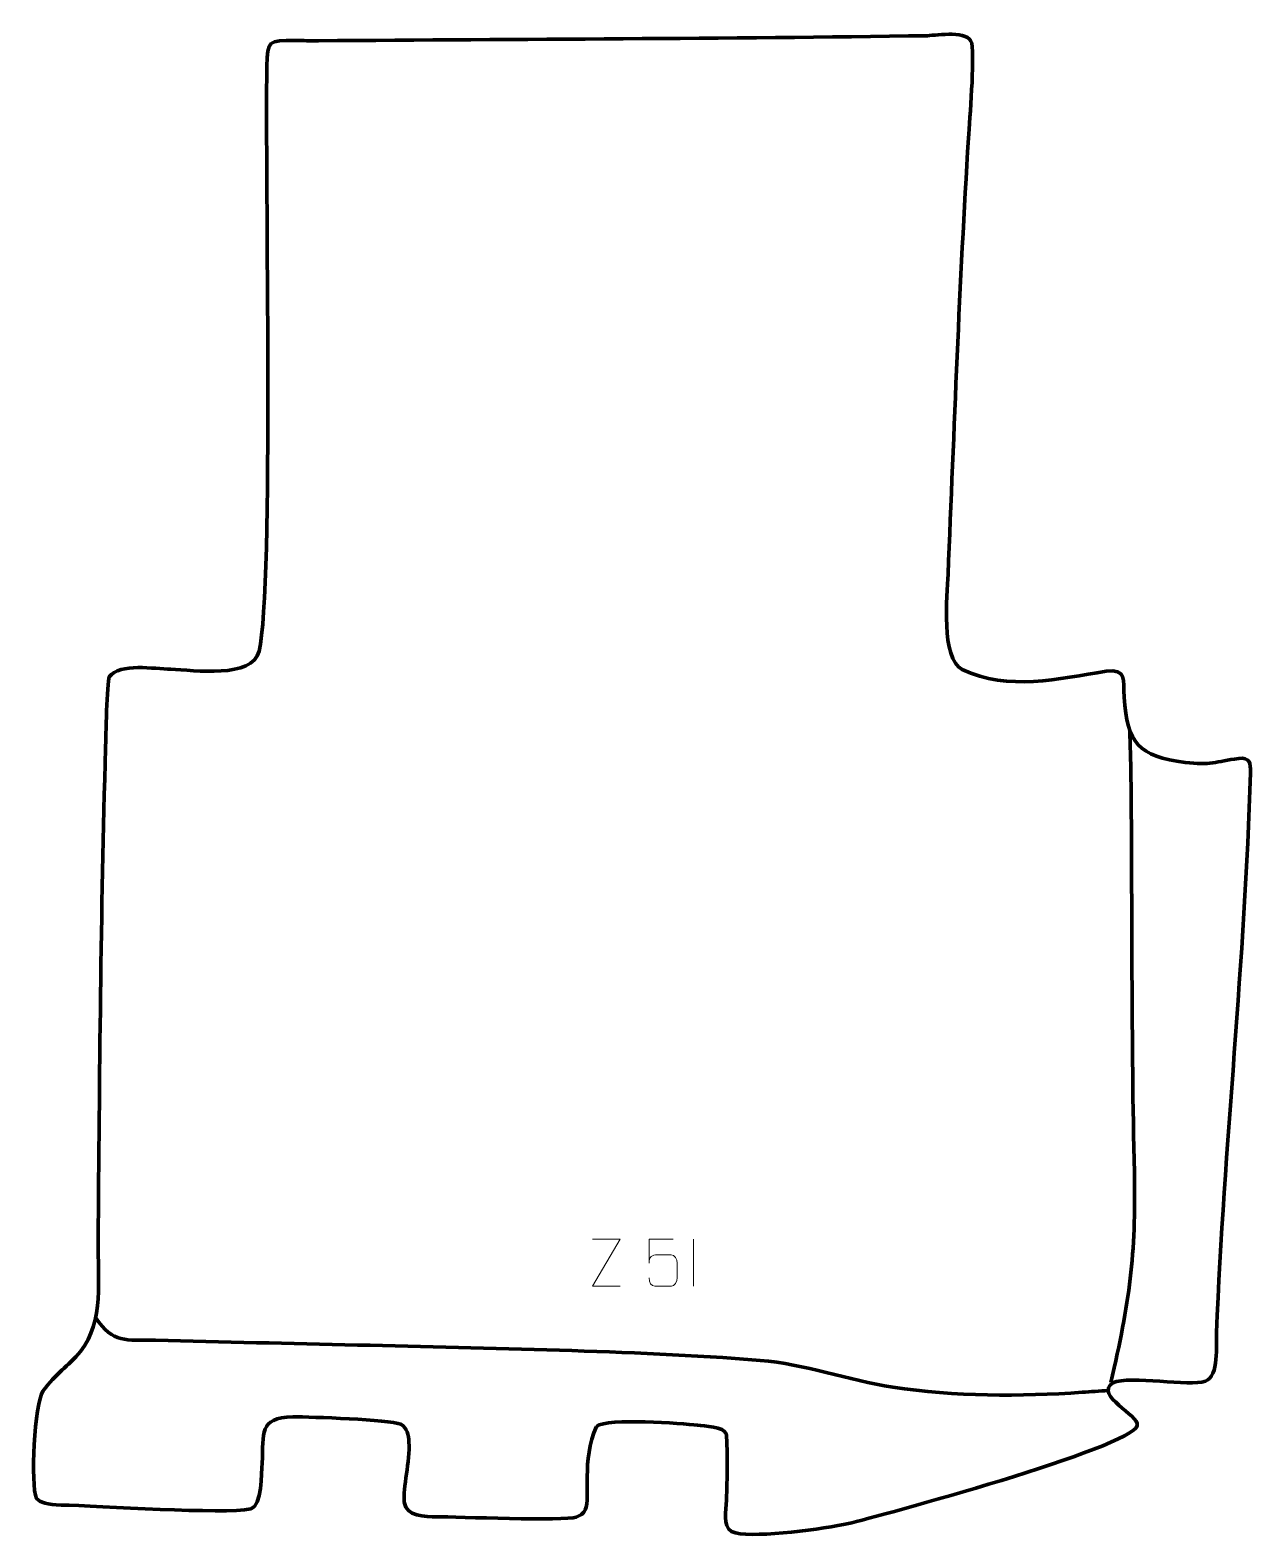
# Model space of a CAD drawing. Header units: millimetres. Extents: x -641 to 4, y 221 to 1019.
import ezdxf

# ---------------------------------------------------------------- set-up
doc = ezdxf.new("R2010")
doc.units = ezdxf.units.MM
doc.header["$MEASUREMENT"] = 0
doc.layers.add('layer 2', color=7, linetype='Continuous')
doc.layers.add('layer 3', color=7, linetype='Continuous')

msp = doc.modelspace()

# ---------------------------------------------------------------- linework, layer by layer
at = {"layer": 'layer 2', "color": 142, "lineweight": 158}
for points, knots in [([(-69.7578, 303.0006), (-60.0204, 345.8326), (-56.3211, 370.0867), (-57.3556, 414.3515), (-57.3556, 414.3515), (-58.9922, 484.3683), (-58.4635, 554.0617), (-59.1241, 624.0277), (-59.1241, 624.0277), (-59.2003, 632.1064), (-59.5522, 640.1924), (-59.8127, 648.2677)], [0, 0, 0, 0, 0.25, 0.25, 0.25, 0.25, 0.5, 0.5, 0.5, 0.5, 1, 1, 1, 1]), ([(-606.6948, 337.4626), (-597.1404, 323.3523), (-591.0417, 325.8322), (-575.0436, 325.4338), (-575.0436, 325.4338), (-503.8407, 323.6605), (-432.6301, 322.2445), (-361.4351, 320.1519), (-361.4351, 320.1519), (-326.3711, 319.1155), (-290.2042, 317.6105), (-255.2559, 314.7866), (-255.2559, 314.7866), (-231.7926, 312.8666), (-208.7486, 304.3583), (-185.0571, 300.6568), (-185.0571, 300.6568), (-152.6933, 295.6001), (-117.4219, 295.5961), (-84.8857, 297.9132), (-84.8857, 297.9132), (-80.3245, 298.2381), (-75.7637, 298.5546), (-71.2011, 298.8587)], [0, 0, 0, 0, 0.14285714, 0.14285714, 0.14285714, 0.14285714, 0.28571429, 0.28571429, 0.28571429, 0.28571429, 0.42857143, 0.42857143, 0.42857143, 0.42857143, 0.57142857, 0.57142857, 0.57142857, 0.57142857, 0.71428571, 0.71428571, 0.71428571, 0.71428571, 1, 1, 1, 1])]:
    msp.add_open_spline(points, degree=3, knots=knots, dxfattribs=at)
at = {"layer": 'layer 2', "color": 250, "lineweight": 9}
for points, knots in [([(-329.2473, 354.0053), (-329.2473, 354.0053), (-343.8663, 354.0053), (-343.8663, 354.0053), (-343.8663, 354.0053), (-343.8663, 354.0053), (-329.223, 378.9627), (-329.223, 378.9627), (-329.223, 378.9627), (-329.223, 378.9627), (-343.8663, 378.9627), (-343.8663, 378.9627)], [0, 0, 0, 0, 0.25, 0.25, 0.25, 0.25, 0.5, 0.5, 0.5, 0.5, 1, 1, 1, 1]), ([(-301.1506, 378.9388), (-301.1506, 378.9388), (-314.0023, 378.9388), (-314.0023, 378.9388), (-314.0023, 378.9388), (-314.002, 374.7082), (-314.002, 370.4773), (-314.0023, 366.2461), (-314.0023, 366.2461), (-314.0026, 369.5562), (-312.3716, 370.628), (-309.5596, 370.6885), (-309.5596, 370.6885), (-307.12, 370.6888), (-304.6805, 370.6888), (-302.2413, 370.6885), (-302.2413, 370.6885), (-300.5915, 370.6953), (-299.1166, 368.3148), (-299.0881, 366.2461), (-299.0881, 366.2461), (-299.0884, 363.6588), (-299.0884, 361.0712), (-299.0881, 358.4835), (-299.0881, 358.4835), (-299.0419, 356.5241), (-300.5413, 354.0878), (-302.1672, 354.0293), (-302.1672, 354.0293), (-304.1237, 354.0296), (-309.0187, 354.0296), (-310.9757, 354.0293), (-310.9757, 354.0293), (-312.8212, 354.0205), (-313.9283, 355.9853), (-313.9491, 358.5364)], [0, 0, 0, 0, 0.1, 0.1, 0.1, 0.1, 0.2, 0.2, 0.2, 0.2, 0.3, 0.3, 0.3, 0.3, 0.4, 0.4, 0.4, 0.4, 0.5, 0.5, 0.5, 0.5, 0.6, 0.6, 0.6, 0.6, 0.7, 0.7, 0.7, 0.7, 0.8, 0.8, 0.8, 0.8, 1, 1, 1, 1])]:
    msp.add_open_spline(points, degree=3, knots=knots, dxfattribs=at)
msp.add_open_spline([(-290.5447, 378.9711), (-290.5447, 378.9711), (-290.5447, 353.997), (-290.5447, 353.997)], degree=3, dxfattribs=at)
at = {"layer": 'layer 3', "color": 242, "lineweight": 158}
msp.add_open_spline([(-341.8129, 279.8734), (-349.8677, 261.5969), (-344.8201, 242.8286), (-347.7207, 235.6365), (-347.7207, 235.6365), (-348.8471, 233.7377), (-350.5138, 232.5688), (-352.4612, 231.8704), (-352.4612, 231.8704), (-358.5232, 229.6961), (-415.8768, 232.018), (-426.3031, 232.0556), (-426.3031, 232.0556), (-432.1614, 232.0767), (-442.5882, 232.0341), (-443.4236, 239.7321), (-443.4236, 239.7321), (-444.2534, 247.3776), (-440.2615, 261.3956), (-440.945, 271.5607), (-440.945, 271.5607), (-441.2053, 275.4306), (-441.7273, 278.9217), (-445.2555, 280.9767), (-445.2555, 280.9767), (-451.6337, 283.5425), (-492.6242, 284.7846), (-502.2966, 285.0033), (-502.2966, 285.0033), (-521.0002, 284.0768), (-517.5806, 276.7148), (-518.6155, 260.3742), (-518.6155, 260.3742), (-518.9406, 255.2417), (-518.6648, 237.9116), (-524.5934, 236.1965), (-524.5934, 236.1965), (-538.83, 233.2248), (-604.9499, 237.8894), (-624.9571, 238.2687), (-624.9571, 238.2687), (-632.0935, 238.404), (-635.961, 239.6006), (-637.9539, 241.7925), (-637.9539, 241.7925), (-641.2742, 248.6528), (-638.8167, 292.1971), (-634.5159, 298.5606), (-634.5159, 298.5606), (-627.7547, 307.7717), (-621.3887, 311.6606), (-614.6747, 319.4073), (-614.6747, 319.4073), (-602.1064, 335.612), (-605.5018, 358.2762), (-605.3764, 377.799), (-605.3764, 377.799), (-604.558, 464.5673), (-604.012, 552.0024), (-601.3864, 638.6865), (-601.3864, 638.6865), (-601.2118, 644.4465), (-600.7202, 673.1335), (-599.4612, 676.416), (-599.4612, 676.416), (-593.7595, 683.9914), (-575.5867, 680.6398), (-566.8599, 680.4749), (-566.8599, 680.4749), (-554.8149, 679.9728), (-523.6244, 675.3806), (-520.2276, 690.0172), (-520.2276, 690.0172), (-512.2529, 724.3792), (-517.2189, 942.8927), (-516.0752, 999.5125), (-516.0752, 999.5125), (-515.7919, 1013.5358), (-515.266, 1013.0415), (-501.3426, 1013.1093), (-501.3426, 1013.1093), (-497.1328, 1013.1298), (-492.946, 1012.9959), (-488.7434, 1012.9787), (-488.7434, 1012.9787), (-381.4377, 1013.8729), (-273.9841, 1014.0481), (-166.703, 1015.6799), (-166.703, 1015.6799), (-161.568, 1016.0464), (-144.7332, 1018.6216), (-143.2939, 1011.6823), (-143.2939, 1011.6823), (-141.8582, 1002.8314), (-144.3902, 971.9388), (-145.0573, 961.5139), (-145.0573, 961.5139), (-149.9017, 884.7578), (-152.6189, 807.4613), (-155.8707, 730.5908), (-155.8707, 730.5908), (-156.4294, 719.5229), (-159.7544, 686.1124), (-148.3924, 680.3891), (-148.3924, 680.3891), (-123.8515, 668.8158), (-97.5557, 675.3526), (-72.2774, 679.3836), (-72.2774, 679.3836), (-61.2979, 680.7186), (-63.1987, 675.0939), (-62.7444, 665.6403), (-62.7444, 665.6403), (-61.1627, 641.2022), (-55.1319, 634.5381), (-30.4183, 631.1817), (-30.4183, 631.1817), (-17.2862, 629.3983), (-14.2588, 631.6986), (-2.1295, 633.2518), (-2.1295, 633.2518), (3.4854, 633.9708), (4.2469, 631.1809), (4.0854, 625.6362), (4.0854, 625.6362), (1.1034, 526.5902), (-9.8164, 428.2667), (-13.955, 329.4859), (-13.955, 329.4859), (-14.2254, 323.0322), (-12.4399, 306.5284), (-19.7709, 303.7731), (-19.7709, 303.7731), (-28.0641, 300.6563), (-59.2757, 307.0588), (-68.794, 302.8939), (-68.794, 302.8939), (-78.7868, 296.034), (-54.4574, 285.7597), (-55.8069, 280.3546), (-55.8069, 280.3546), (-58.7496, 268.5685), (-193.6381, 231.9628), (-208.5021, 228.4887), (-208.5021, 228.4887), (-221.0202, 225.6386), (-256.5983, 220.8931), (-268.2612, 223.4626), (-268.2612, 223.4626), (-274.9996, 224.9471), (-273.4472, 232.7255), (-273.2026, 238.5057), (-273.2026, 238.5057), (-272.6841, 250.7613), (-272.3608, 262.1298), (-273.0003, 274.4179), (-273.0003, 274.4179), (-273.0341, 274.9716), (-273.061, 275.3387), (-273.1615, 275.873), (-273.1615, 275.873), (-274.3786, 279.7056), (-285.0033, 280.0698), (-288.3032, 280.4451), (-288.3032, 280.4451), (-296.731, 281.4036), (-335.8632, 284.4749), (-341.8129, 279.8734)], degree=3, knots=[0, 0, 0, 0, 0.02325581, 0.02325581, 0.02325581, 0.02325581, 0.04651163, 0.04651163, 0.04651163, 0.04651163, 0.06976744, 0.06976744, 0.06976744, 0.06976744, 0.09302326, 0.09302326, 0.09302326, 0.09302326, 0.11627907, 0.11627907, 0.11627907, 0.11627907, 0.13953488, 0.13953488, 0.13953488, 0.13953488, 0.1627907, 0.1627907, 0.1627907, 0.1627907, 0.18604651, 0.18604651, 0.18604651, 0.18604651, 0.20930233, 0.20930233, 0.20930233, 0.20930233, 0.23255814, 0.23255814, 0.23255814, 0.23255814, 0.25581395, 0.25581395, 0.25581395, 0.25581395, 0.27906977, 0.27906977, 0.27906977, 0.27906977, 0.30232558, 0.30232558, 0.30232558, 0.30232558, 0.3255814, 0.3255814, 0.3255814, 0.3255814, 0.34883721, 0.34883721, 0.34883721, 0.34883721, 0.37209302, 0.37209302, 0.37209302, 0.37209302, 0.39534884, 0.39534884, 0.39534884, 0.39534884, 0.41860465, 0.41860465, 0.41860465, 0.41860465, 0.44186047, 0.44186047, 0.44186047, 0.44186047, 0.46511628, 0.46511628, 0.46511628, 0.46511628, 0.48837209, 0.48837209, 0.48837209, 0.48837209, 0.51162791, 0.51162791, 0.51162791, 0.51162791, 0.53488372, 0.53488372, 0.53488372, 0.53488372, 0.55813953, 0.55813953, 0.55813953, 0.55813953, 0.58139535, 0.58139535, 0.58139535, 0.58139535, 0.60465116, 0.60465116, 0.60465116, 0.60465116, 0.62790698, 0.62790698, 0.62790698, 0.62790698, 0.65116279, 0.65116279, 0.65116279, 0.65116279, 0.6744186, 0.6744186, 0.6744186, 0.6744186, 0.69767442, 0.69767442, 0.69767442, 0.69767442, 0.72093023, 0.72093023, 0.72093023, 0.72093023, 0.74418605, 0.74418605, 0.74418605, 0.74418605, 0.76744186, 0.76744186, 0.76744186, 0.76744186, 0.79069767, 0.79069767, 0.79069767, 0.79069767, 0.81395349, 0.81395349, 0.81395349, 0.81395349, 0.8372093, 0.8372093, 0.8372093, 0.8372093, 0.86046512, 0.86046512, 0.86046512, 0.86046512, 0.88372093, 0.88372093, 0.88372093, 0.88372093, 0.90697674, 0.90697674, 0.90697674, 0.90697674, 0.93023256, 0.93023256, 0.93023256, 0.93023256, 0.95348837, 0.95348837, 0.95348837, 0.95348837, 1, 1, 1, 1], dxfattribs=at)

doc.saveas('drawing.dxf')
